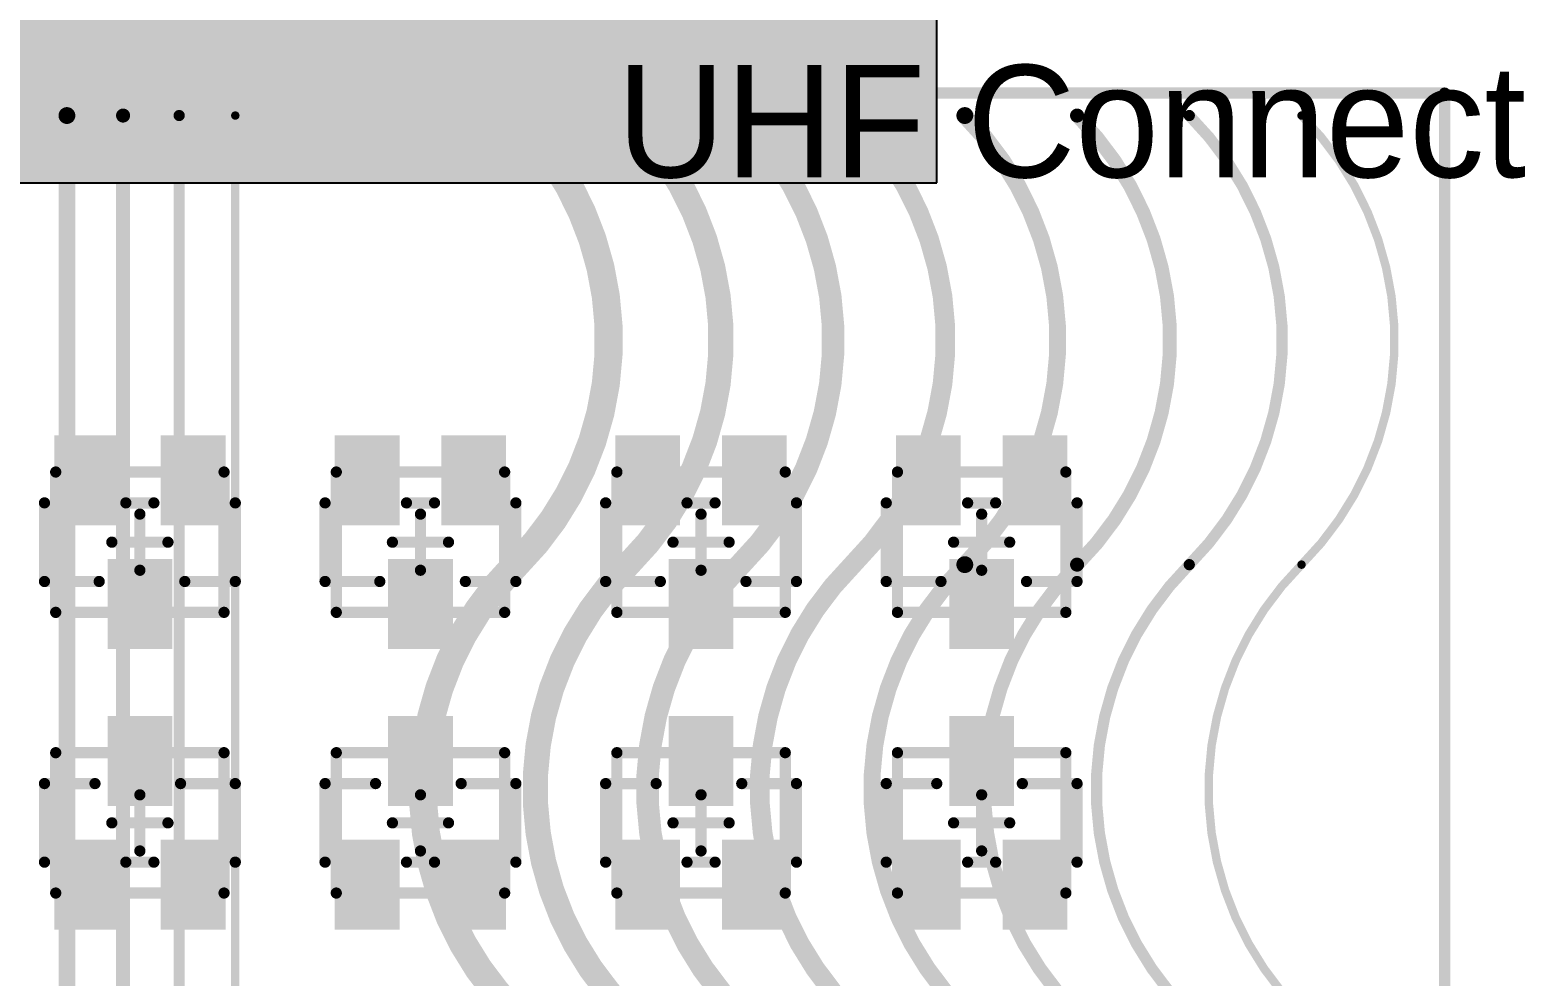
# Model space of a CAD drawing. Header units: millimetres. Extents: x 169 to 355, y 129 to 253.
# Drawn here: x 264.04 to 290.54, y 149.27 to 166.13 of the extents above; entities that cross this region are included whole.
import ezdxf

# ---------------------------------------------------------------- set-up
doc = ezdxf.new("R2010")
doc.units = ezdxf.units.MM
for name, color, linetype in [('BottomLayer', 5, 'Continuous'), ('BottomOverlay', 54, 'Continuous'), ('InternalPlane1', 76, 'Continuous'), ('Mechanical1', 6, 'Continuous'), ('Mechanical15', 56, 'Continuous'), ('TopLayer', 1, 'Continuous'), ('TopOverlay', 2, 'Continuous'), ('TopPaste', 8, 'Continuous'), ('TopSolder', 216, 'Continuous')]:
    doc.layers.add(name, color=color, linetype=linetype)

# ---------------------------------------------------------------- blocks, each defined once
blk = doc.blocks.new('SOT23_1463')
at = {"layer": 'Mechanical1', "const_width": 0.2}
for points in [[(-1.5, 1.25), (1.5, 1.25)], [(-1.5, -1.25), (-1.5, 1.25)], [(1.5, -1.25), (1.5, 1.25)], [(-1.5, -1.25), (1.5, -1.25)]]:
    blk.add_lwpolyline(points, dxfattribs=at)
at = {"layer": 'Mechanical1', "const_width": 0.1}
for points in [[(-1.55, 1.25, 1), (-1.45, 1.25, 1)], [(-1.55, 1.25, 1), (-1.45, 1.25, 1)], [(1.45, 1.25, 1), (1.55, 1.25, 1)], [(1.45, 1.25, 1), (1.55, 1.25, 1)], [(-1.55, -1.25, 1), (-1.45, -1.25, 1)], [(-1.55, -1.25, 1), (-1.45, -1.25, 1)], [(1.45, -1.25, 1), (1.55, -1.25, 1)], [(1.45, -1.25, 1), (1.55, -1.25, 1)]]:
    blk.add_lwpolyline(points, format="xyb", close=True, dxfattribs=at)
at = {"layer": 'Mechanical15', "const_width": 0.2}
for points in [[(-1.5, 1.25), (1.5, 1.25)], [(-1.5, -1.25), (-1.5, 1.25)], [(1.5, -1.25), (1.5, 1.25)], [(0, -0.5), (0, 0.5)], [(-0.5, 0), (0.5, 0)], [(-1.5, -1.25), (1.5, -1.25)]]:
    blk.add_lwpolyline(points, dxfattribs=at)
at = {"layer": 'Mechanical15', "const_width": 0.1}
for points in [[(-1.55, 1.25, 1), (-1.45, 1.25, 1)], [(-1.55, 1.25, 1), (-1.45, 1.25, 1)], [(1.45, 1.25, 1), (1.55, 1.25, 1)], [(1.45, 1.25, 1), (1.55, 1.25, 1)], [(-0.05, 0.5, 1), (0.05, 0.5, 1)], [(-0.55, 0, 1), (-0.45, 0, 1)], [(0.45, 0, 1), (0.55, 0, 1)], [(-0.05, -0.5, 1), (0.05, -0.5, 1)], [(-1.55, -1.25, 1), (-1.45, -1.25, 1)], [(-1.55, -1.25, 1), (-1.45, -1.25, 1)], [(1.45, -1.25, 1), (1.55, -1.25, 1)], [(1.45, -1.25, 1), (1.55, -1.25, 1)]]:
    blk.add_lwpolyline(points, format="xyb", close=True, dxfattribs=at)
at = {"layer": 'TopLayer'}
for points in [[(-0.475, 0.4), (0.475, 0.4), (-0.475, 1.8), (0.475, 1.8)], [(-1.425, -1.8), (-0.475, -1.8), (-1.425, -0.4), (-0.475, -0.4)], [(0.475, -1.8), (1.425, -1.8), (0.475, -0.4), (1.425, -0.4)]]:
    blk.add_solid(points, dxfattribs=at)
at = {"layer": 'TopOverlay', "const_width": 0.2}
for points in [[(-1.7, -0.7), (-1.7, 0.7)], [(-1.7, 0.7), (-0.8, 0.7)], [(0.725, 0.7), (1.7, 0.7)], [(1.7, -0.7), (1.7, 0.7)], [(-0.25, -0.7), (0.25, -0.7)]]:
    blk.add_lwpolyline(points, dxfattribs=at)
at = {"layer": 'TopOverlay', "const_width": 0.1}
for points in [[(-1.75, 0.7, 1), (-1.65, 0.7, 1)], [(-1.75, 0.7, 1), (-1.65, 0.7, 1)], [(-0.85, 0.7, 1), (-0.75, 0.7, 1)], [(0.675, 0.7, 1), (0.775, 0.7, 1)], [(1.65, 0.7, 1), (1.75, 0.7, 1)], [(1.65, 0.7, 1), (1.75, 0.7, 1)], [(-1.75, -0.7, 1), (-1.65, -0.7, 1)], [(-0.3, -0.7, 1), (-0.2, -0.7, 1)], [(0.2, -0.7, 1), (0.3, -0.7, 1)], [(1.65, -0.7, 1), (1.75, -0.7, 1)]]:
    blk.add_lwpolyline(points, format="xyb", close=True, dxfattribs=at)
at = {"layer": 'TopPaste'}
for points in [[(-0.475, 0.4), (0.475, 0.4), (-0.475, 1.8), (0.475, 1.8)], [(-1.425, -1.8), (-0.475, -1.8), (-1.425, -0.4), (-0.475, -0.4)], [(0.475, -1.8), (1.425, -1.8), (0.475, -0.4), (1.425, -0.4)]]:
    blk.add_solid(points, dxfattribs=at)
at = {"layer": 'TopSolder'}
for points in [[(-0.577, 0.298), (0.577, 0.298), (-0.577, 1.902), (0.577, 1.902)], [(-1.527, -1.902), (-0.373, -1.902), (-1.527, -0.298), (-0.373, -0.298)], [(0.373, -1.902), (1.527, -1.902), (0.373, -0.298), (1.527, -0.298)]]:
    blk.add_solid(points, dxfattribs=at)
blk = doc.blocks.new('SOT23_1464')
at = {"layer": 'Mechanical1', "const_width": 0.2}
for points in [[(-1.5, 1.25), (1.5, 1.25)], [(-1.5, -1.25), (-1.5, 1.25)], [(1.5, -1.25), (1.5, 1.25)], [(-1.5, -1.25), (1.5, -1.25)]]:
    blk.add_lwpolyline(points, dxfattribs=at)
at = {"layer": 'Mechanical1', "const_width": 0.1}
for points in [[(-1.55, 1.25, 1), (-1.45, 1.25, 1)], [(-1.55, 1.25, 1), (-1.45, 1.25, 1)], [(1.45, 1.25, 1), (1.55, 1.25, 1)], [(1.45, 1.25, 1), (1.55, 1.25, 1)], [(-1.55, -1.25, 1), (-1.45, -1.25, 1)], [(-1.55, -1.25, 1), (-1.45, -1.25, 1)], [(1.45, -1.25, 1), (1.55, -1.25, 1)], [(1.45, -1.25, 1), (1.55, -1.25, 1)]]:
    blk.add_lwpolyline(points, format="xyb", close=True, dxfattribs=at)
at = {"layer": 'Mechanical15', "const_width": 0.2}
for points in [[(-1.5, 1.25), (1.5, 1.25)], [(-1.5, -1.25), (-1.5, 1.25)], [(1.5, -1.25), (1.5, 1.25)], [(0, -0.5), (0, 0.5)], [(-0.5, 0), (0.5, 0)], [(-1.5, -1.25), (1.5, -1.25)]]:
    blk.add_lwpolyline(points, dxfattribs=at)
at = {"layer": 'Mechanical15', "const_width": 0.1}
for points in [[(-1.55, 1.25, 1), (-1.45, 1.25, 1)], [(-1.55, 1.25, 1), (-1.45, 1.25, 1)], [(1.45, 1.25, 1), (1.55, 1.25, 1)], [(1.45, 1.25, 1), (1.55, 1.25, 1)], [(-0.05, 0.5, 1), (0.05, 0.5, 1)], [(-0.55, 0, 1), (-0.45, 0, 1)], [(0.45, 0, 1), (0.55, 0, 1)], [(-0.05, -0.5, 1), (0.05, -0.5, 1)], [(-1.55, -1.25, 1), (-1.45, -1.25, 1)], [(-1.55, -1.25, 1), (-1.45, -1.25, 1)], [(1.45, -1.25, 1), (1.55, -1.25, 1)], [(1.45, -1.25, 1), (1.55, -1.25, 1)]]:
    blk.add_lwpolyline(points, format="xyb", close=True, dxfattribs=at)
at = {"layer": 'TopLayer'}
for points in [[(-0.475, 0.4), (0.475, 0.4), (-0.475, 1.8), (0.475, 1.8)], [(-1.425, -1.8), (-0.475, -1.8), (-1.425, -0.4), (-0.475, -0.4)], [(0.475, -1.8), (1.425, -1.8), (0.475, -0.4), (1.425, -0.4)]]:
    blk.add_solid(points, dxfattribs=at)
at = {"layer": 'TopOverlay', "const_width": 0.2}
for points in [[(-1.7, -0.7), (-1.7, 0.7)], [(-1.7, 0.7), (-0.8, 0.7)], [(0.725, 0.7), (1.7, 0.7)], [(1.7, -0.7), (1.7, 0.7)], [(-0.25, -0.7), (0.25, -0.7)]]:
    blk.add_lwpolyline(points, dxfattribs=at)
at = {"layer": 'TopOverlay', "const_width": 0.1}
for points in [[(-1.75, 0.7, 1), (-1.65, 0.7, 1)], [(-1.75, 0.7, 1), (-1.65, 0.7, 1)], [(-0.85, 0.7, 1), (-0.75, 0.7, 1)], [(0.675, 0.7, 1), (0.775, 0.7, 1)], [(1.65, 0.7, 1), (1.75, 0.7, 1)], [(1.65, 0.7, 1), (1.75, 0.7, 1)], [(-1.75, -0.7, 1), (-1.65, -0.7, 1)], [(-0.3, -0.7, 1), (-0.2, -0.7, 1)], [(0.2, -0.7, 1), (0.3, -0.7, 1)], [(1.65, -0.7, 1), (1.75, -0.7, 1)]]:
    blk.add_lwpolyline(points, format="xyb", close=True, dxfattribs=at)
at = {"layer": 'TopPaste'}
for points in [[(-0.475, 0.4), (0.475, 0.4), (-0.475, 1.8), (0.475, 1.8)], [(-1.425, -1.8), (-0.475, -1.8), (-1.425, -0.4), (-0.475, -0.4)], [(0.475, -1.8), (1.425, -1.8), (0.475, -0.4), (1.425, -0.4)]]:
    blk.add_solid(points, dxfattribs=at)
at = {"layer": 'TopSolder'}
for points in [[(-0.577, 0.298), (0.577, 0.298), (-0.577, 1.902), (0.577, 1.902)], [(-1.527, -1.902), (-0.373, -1.902), (-1.527, -0.298), (-0.373, -0.298)], [(0.373, -1.902), (1.527, -1.902), (0.373, -0.298), (1.527, -0.298)]]:
    blk.add_solid(points, dxfattribs=at)
blk = doc.blocks.new('SOT23_1465')
at = {"layer": 'Mechanical1', "const_width": 0.2}
for points in [[(-1.5, 1.25), (1.5, 1.25)], [(-1.5, -1.25), (-1.5, 1.25)], [(1.5, -1.25), (1.5, 1.25)], [(-1.5, -1.25), (1.5, -1.25)]]:
    blk.add_lwpolyline(points, dxfattribs=at)
at = {"layer": 'Mechanical1', "const_width": 0.1}
for points in [[(-1.55, 1.25, 1), (-1.45, 1.25, 1)], [(-1.55, 1.25, 1), (-1.45, 1.25, 1)], [(1.45, 1.25, 1), (1.55, 1.25, 1)], [(1.45, 1.25, 1), (1.55, 1.25, 1)], [(-1.55, -1.25, 1), (-1.45, -1.25, 1)], [(-1.55, -1.25, 1), (-1.45, -1.25, 1)], [(1.45, -1.25, 1), (1.55, -1.25, 1)], [(1.45, -1.25, 1), (1.55, -1.25, 1)]]:
    blk.add_lwpolyline(points, format="xyb", close=True, dxfattribs=at)
at = {"layer": 'Mechanical15', "const_width": 0.2}
for points in [[(-1.5, 1.25), (1.5, 1.25)], [(-1.5, -1.25), (-1.5, 1.25)], [(1.5, -1.25), (1.5, 1.25)], [(0, -0.5), (0, 0.5)], [(-0.5, 0), (0.5, 0)], [(-1.5, -1.25), (1.5, -1.25)]]:
    blk.add_lwpolyline(points, dxfattribs=at)
at = {"layer": 'Mechanical15', "const_width": 0.1}
for points in [[(-1.55, 1.25, 1), (-1.45, 1.25, 1)], [(-1.55, 1.25, 1), (-1.45, 1.25, 1)], [(1.45, 1.25, 1), (1.55, 1.25, 1)], [(1.45, 1.25, 1), (1.55, 1.25, 1)], [(-0.05, 0.5, 1), (0.05, 0.5, 1)], [(-0.55, 0, 1), (-0.45, 0, 1)], [(0.45, 0, 1), (0.55, 0, 1)], [(-0.05, -0.5, 1), (0.05, -0.5, 1)], [(-1.55, -1.25, 1), (-1.45, -1.25, 1)], [(-1.55, -1.25, 1), (-1.45, -1.25, 1)], [(1.45, -1.25, 1), (1.55, -1.25, 1)], [(1.45, -1.25, 1), (1.55, -1.25, 1)]]:
    blk.add_lwpolyline(points, format="xyb", close=True, dxfattribs=at)
at = {"layer": 'TopLayer'}
for points in [[(-0.475, 0.4), (0.475, 0.4), (-0.475, 1.8), (0.475, 1.8)], [(-1.425, -1.8), (-0.475, -1.8), (-1.425, -0.4), (-0.475, -0.4)], [(0.475, -1.8), (1.425, -1.8), (0.475, -0.4), (1.425, -0.4)]]:
    blk.add_solid(points, dxfattribs=at)
at = {"layer": 'TopOverlay', "const_width": 0.2}
for points in [[(-1.7, -0.7), (-1.7, 0.7)], [(-1.7, 0.7), (-0.8, 0.7)], [(0.725, 0.7), (1.7, 0.7)], [(1.7, -0.7), (1.7, 0.7)], [(-0.25, -0.7), (0.25, -0.7)]]:
    blk.add_lwpolyline(points, dxfattribs=at)
at = {"layer": 'TopOverlay', "const_width": 0.1}
for points in [[(-1.75, 0.7, 1), (-1.65, 0.7, 1)], [(-1.75, 0.7, 1), (-1.65, 0.7, 1)], [(-0.85, 0.7, 1), (-0.75, 0.7, 1)], [(0.675, 0.7, 1), (0.775, 0.7, 1)], [(1.65, 0.7, 1), (1.75, 0.7, 1)], [(1.65, 0.7, 1), (1.75, 0.7, 1)], [(-1.75, -0.7, 1), (-1.65, -0.7, 1)], [(-0.3, -0.7, 1), (-0.2, -0.7, 1)], [(0.2, -0.7, 1), (0.3, -0.7, 1)], [(1.65, -0.7, 1), (1.75, -0.7, 1)]]:
    blk.add_lwpolyline(points, format="xyb", close=True, dxfattribs=at)
at = {"layer": 'TopPaste'}
for points in [[(-0.475, 0.4), (0.475, 0.4), (-0.475, 1.8), (0.475, 1.8)], [(-1.425, -1.8), (-0.475, -1.8), (-1.425, -0.4), (-0.475, -0.4)], [(0.475, -1.8), (1.425, -1.8), (0.475, -0.4), (1.425, -0.4)]]:
    blk.add_solid(points, dxfattribs=at)
at = {"layer": 'TopSolder'}
for points in [[(-0.577, 0.298), (0.577, 0.298), (-0.577, 1.902), (0.577, 1.902)], [(-1.527, -1.902), (-0.373, -1.902), (-1.527, -0.298), (-0.373, -0.298)], [(0.373, -1.902), (1.527, -1.902), (0.373, -0.298), (1.527, -0.298)]]:
    blk.add_solid(points, dxfattribs=at)
blk = doc.blocks.new('SOT23_1466')
at = {"layer": 'Mechanical1', "const_width": 0.2}
for points in [[(-1.5, 1.25), (1.5, 1.25)], [(-1.5, -1.25), (-1.5, 1.25)], [(1.5, -1.25), (1.5, 1.25)], [(-1.5, -1.25), (1.5, -1.25)]]:
    blk.add_lwpolyline(points, dxfattribs=at)
at = {"layer": 'Mechanical1', "const_width": 0.1}
for points in [[(-1.55, 1.25, 1), (-1.45, 1.25, 1)], [(-1.55, 1.25, 1), (-1.45, 1.25, 1)], [(1.45, 1.25, 1), (1.55, 1.25, 1)], [(1.45, 1.25, 1), (1.55, 1.25, 1)], [(-1.55, -1.25, 1), (-1.45, -1.25, 1)], [(-1.55, -1.25, 1), (-1.45, -1.25, 1)], [(1.45, -1.25, 1), (1.55, -1.25, 1)], [(1.45, -1.25, 1), (1.55, -1.25, 1)]]:
    blk.add_lwpolyline(points, format="xyb", close=True, dxfattribs=at)
at = {"layer": 'Mechanical15', "const_width": 0.2}
for points in [[(-1.5, 1.25), (1.5, 1.25)], [(-1.5, -1.25), (-1.5, 1.25)], [(1.5, -1.25), (1.5, 1.25)], [(0, -0.5), (0, 0.5)], [(-0.5, 0), (0.5, 0)], [(-1.5, -1.25), (1.5, -1.25)]]:
    blk.add_lwpolyline(points, dxfattribs=at)
at = {"layer": 'Mechanical15', "const_width": 0.1}
for points in [[(-1.55, 1.25, 1), (-1.45, 1.25, 1)], [(-1.55, 1.25, 1), (-1.45, 1.25, 1)], [(1.45, 1.25, 1), (1.55, 1.25, 1)], [(1.45, 1.25, 1), (1.55, 1.25, 1)], [(-0.05, 0.5, 1), (0.05, 0.5, 1)], [(-0.55, 0, 1), (-0.45, 0, 1)], [(0.45, 0, 1), (0.55, 0, 1)], [(-0.05, -0.5, 1), (0.05, -0.5, 1)], [(-1.55, -1.25, 1), (-1.45, -1.25, 1)], [(-1.55, -1.25, 1), (-1.45, -1.25, 1)], [(1.45, -1.25, 1), (1.55, -1.25, 1)], [(1.45, -1.25, 1), (1.55, -1.25, 1)]]:
    blk.add_lwpolyline(points, format="xyb", close=True, dxfattribs=at)
at = {"layer": 'TopLayer'}
for points in [[(-0.475, 0.4), (0.475, 0.4), (-0.475, 1.8), (0.475, 1.8)], [(-1.425, -1.8), (-0.475, -1.8), (-1.425, -0.4), (-0.475, -0.4)], [(0.475, -1.8), (1.425, -1.8), (0.475, -0.4), (1.425, -0.4)]]:
    blk.add_solid(points, dxfattribs=at)
at = {"layer": 'TopOverlay', "const_width": 0.2}
for points in [[(-1.7, -0.7), (-1.7, 0.7)], [(-1.7, 0.7), (-0.8, 0.7)], [(0.725, 0.7), (1.7, 0.7)], [(1.7, -0.7), (1.7, 0.7)], [(-0.25, -0.7), (0.25, -0.7)]]:
    blk.add_lwpolyline(points, dxfattribs=at)
at = {"layer": 'TopOverlay', "const_width": 0.1}
for points in [[(-1.75, 0.7, 1), (-1.65, 0.7, 1)], [(-1.75, 0.7, 1), (-1.65, 0.7, 1)], [(-0.85, 0.7, 1), (-0.75, 0.7, 1)], [(0.675, 0.7, 1), (0.775, 0.7, 1)], [(1.65, 0.7, 1), (1.75, 0.7, 1)], [(1.65, 0.7, 1), (1.75, 0.7, 1)], [(-1.75, -0.7, 1), (-1.65, -0.7, 1)], [(-0.3, -0.7, 1), (-0.2, -0.7, 1)], [(0.2, -0.7, 1), (0.3, -0.7, 1)], [(1.65, -0.7, 1), (1.75, -0.7, 1)]]:
    blk.add_lwpolyline(points, format="xyb", close=True, dxfattribs=at)
at = {"layer": 'TopPaste'}
for points in [[(-0.475, 0.4), (0.475, 0.4), (-0.475, 1.8), (0.475, 1.8)], [(-1.425, -1.8), (-0.475, -1.8), (-1.425, -0.4), (-0.475, -0.4)], [(0.475, -1.8), (1.425, -1.8), (0.475, -0.4), (1.425, -0.4)]]:
    blk.add_solid(points, dxfattribs=at)
at = {"layer": 'TopSolder'}
for points in [[(-0.577, 0.298), (0.577, 0.298), (-0.577, 1.902), (0.577, 1.902)], [(-1.527, -1.902), (-0.373, -1.902), (-1.527, -0.298), (-0.373, -0.298)], [(0.373, -1.902), (1.527, -1.902), (0.373, -0.298), (1.527, -0.298)]]:
    blk.add_solid(points, dxfattribs=at)
blk = doc.blocks.new('SOT23_1467')
at = {"layer": 'Mechanical1', "const_width": 0.2}
for points in [[(1.5, 1.25), (-1.5, 1.25)], [(-1.5, 1.25), (-1.5, -1.25)], [(1.5, 1.25), (1.5, -1.25)], [(1.5, -1.25), (-1.5, -1.25)]]:
    blk.add_lwpolyline(points, dxfattribs=at)
at = {"layer": 'Mechanical1', "const_width": 0.1}
for points in [[(-1.55, 1.25, 1), (-1.45, 1.25, 1)], [(-1.55, 1.25, 1), (-1.45, 1.25, 1)], [(1.45, 1.25, 1), (1.55, 1.25, 1)], [(1.45, 1.25, 1), (1.55, 1.25, 1)], [(-1.55, -1.25, 1), (-1.45, -1.25, 1)], [(-1.55, -1.25, 1), (-1.45, -1.25, 1)], [(1.45, -1.25, 1), (1.55, -1.25, 1)], [(1.45, -1.25, 1), (1.55, -1.25, 1)]]:
    blk.add_lwpolyline(points, format="xyb", close=True, dxfattribs=at)
at = {"layer": 'Mechanical15', "const_width": 0.2}
for points in [[(1.5, 1.25), (-1.5, 1.25)], [(-1.5, 1.25), (-1.5, -1.25)], [(1.5, 1.25), (1.5, -1.25)], [(0, 0.5), (0, -0.5)], [(0.5, 0), (-0.5, 0)], [(1.5, -1.25), (-1.5, -1.25)]]:
    blk.add_lwpolyline(points, dxfattribs=at)
at = {"layer": 'Mechanical15', "const_width": 0.1}
for points in [[(-1.55, 1.25, 1), (-1.45, 1.25, 1)], [(-1.55, 1.25, 1), (-1.45, 1.25, 1)], [(1.45, 1.25, 1), (1.55, 1.25, 1)], [(1.45, 1.25, 1), (1.55, 1.25, 1)], [(-0.05, 0.5, 1), (0.05, 0.5, 1)], [(-0.55, 0, 1), (-0.45, 0, 1)], [(0.45, 0, 1), (0.55, 0, 1)], [(-0.05, -0.5, 1), (0.05, -0.5, 1)], [(-1.55, -1.25, 1), (-1.45, -1.25, 1)], [(-1.55, -1.25, 1), (-1.45, -1.25, 1)], [(1.45, -1.25, 1), (1.55, -1.25, 1)], [(1.45, -1.25, 1), (1.55, -1.25, 1)]]:
    blk.add_lwpolyline(points, format="xyb", close=True, dxfattribs=at)
at = {"layer": 'TopLayer'}
for points in [[(-0.475, 0.4), (0.475, 0.4), (-0.475, 1.8), (0.475, 1.8)], [(-1.425, -1.8), (-0.475, -1.8), (-1.425, -0.4), (-0.475, -0.4)], [(0.475, -1.8), (1.425, -1.8), (0.475, -0.4), (1.425, -0.4)]]:
    blk.add_solid(points, dxfattribs=at)
at = {"layer": 'TopOverlay', "const_width": 0.2}
for points in [[(-1.7, 0.7), (-1.7, -0.7)], [(-0.8, 0.7), (-1.7, 0.7)], [(1.7, 0.7), (0.725, 0.7)], [(1.7, 0.7), (1.7, -0.7)], [(0.25, -0.7), (-0.25, -0.7)]]:
    blk.add_lwpolyline(points, dxfattribs=at)
at = {"layer": 'TopOverlay', "const_width": 0.1}
for points in [[(-1.75, 0.7, 1), (-1.65, 0.7, 1)], [(-1.75, 0.7, 1), (-1.65, 0.7, 1)], [(-0.85, 0.7, 1), (-0.75, 0.7, 1)], [(0.675, 0.7, 1), (0.775, 0.7, 1)], [(1.65, 0.7, 1), (1.75, 0.7, 1)], [(1.65, 0.7, 1), (1.75, 0.7, 1)], [(-1.75, -0.7, 1), (-1.65, -0.7, 1)], [(-0.3, -0.7, 1), (-0.2, -0.7, 1)], [(0.2, -0.7, 1), (0.3, -0.7, 1)], [(1.65, -0.7, 1), (1.75, -0.7, 1)]]:
    blk.add_lwpolyline(points, format="xyb", close=True, dxfattribs=at)
at = {"layer": 'TopPaste'}
for points in [[(-0.475, 0.4), (0.475, 0.4), (-0.475, 1.8), (0.475, 1.8)], [(-1.425, -1.8), (-0.475, -1.8), (-1.425, -0.4), (-0.475, -0.4)], [(0.475, -1.8), (1.425, -1.8), (0.475, -0.4), (1.425, -0.4)]]:
    blk.add_solid(points, dxfattribs=at)
at = {"layer": 'TopSolder'}
for points in [[(-0.577, 0.298), (0.577, 0.298), (-0.577, 1.902), (0.577, 1.902)], [(-1.527, -1.902), (-0.373, -1.902), (-1.527, -0.298), (-0.373, -0.298)], [(0.373, -1.902), (1.527, -1.902), (0.373, -0.298), (1.527, -0.298)]]:
    blk.add_solid(points, dxfattribs=at)
blk = doc.blocks.new('SOT23_1468')
at = {"layer": 'Mechanical1', "const_width": 0.2}
for points in [[(1.5, 1.25), (-1.5, 1.25)], [(-1.5, 1.25), (-1.5, -1.25)], [(1.5, 1.25), (1.5, -1.25)], [(1.5, -1.25), (-1.5, -1.25)]]:
    blk.add_lwpolyline(points, dxfattribs=at)
at = {"layer": 'Mechanical1', "const_width": 0.1}
for points in [[(-1.55, 1.25, 1), (-1.45, 1.25, 1)], [(-1.55, 1.25, 1), (-1.45, 1.25, 1)], [(1.45, 1.25, 1), (1.55, 1.25, 1)], [(1.45, 1.25, 1), (1.55, 1.25, 1)], [(-1.55, -1.25, 1), (-1.45, -1.25, 1)], [(-1.55, -1.25, 1), (-1.45, -1.25, 1)], [(1.45, -1.25, 1), (1.55, -1.25, 1)], [(1.45, -1.25, 1), (1.55, -1.25, 1)]]:
    blk.add_lwpolyline(points, format="xyb", close=True, dxfattribs=at)
at = {"layer": 'Mechanical15', "const_width": 0.2}
for points in [[(1.5, 1.25), (-1.5, 1.25)], [(-1.5, 1.25), (-1.5, -1.25)], [(1.5, 1.25), (1.5, -1.25)], [(0, 0.5), (0, -0.5)], [(0.5, 0), (-0.5, 0)], [(1.5, -1.25), (-1.5, -1.25)]]:
    blk.add_lwpolyline(points, dxfattribs=at)
at = {"layer": 'Mechanical15', "const_width": 0.1}
for points in [[(-1.55, 1.25, 1), (-1.45, 1.25, 1)], [(-1.55, 1.25, 1), (-1.45, 1.25, 1)], [(1.45, 1.25, 1), (1.55, 1.25, 1)], [(1.45, 1.25, 1), (1.55, 1.25, 1)], [(-0.05, 0.5, 1), (0.05, 0.5, 1)], [(-0.55, 0, 1), (-0.45, 0, 1)], [(0.45, 0, 1), (0.55, 0, 1)], [(-0.05, -0.5, 1), (0.05, -0.5, 1)], [(-1.55, -1.25, 1), (-1.45, -1.25, 1)], [(-1.55, -1.25, 1), (-1.45, -1.25, 1)], [(1.45, -1.25, 1), (1.55, -1.25, 1)], [(1.45, -1.25, 1), (1.55, -1.25, 1)]]:
    blk.add_lwpolyline(points, format="xyb", close=True, dxfattribs=at)
at = {"layer": 'TopLayer'}
for points in [[(-0.475, 0.4), (0.475, 0.4), (-0.475, 1.8), (0.475, 1.8)], [(-1.425, -1.8), (-0.475, -1.8), (-1.425, -0.4), (-0.475, -0.4)], [(0.475, -1.8), (1.425, -1.8), (0.475, -0.4), (1.425, -0.4)]]:
    blk.add_solid(points, dxfattribs=at)
at = {"layer": 'TopOverlay', "const_width": 0.2}
for points in [[(-1.7, 0.7), (-1.7, -0.7)], [(-0.8, 0.7), (-1.7, 0.7)], [(1.7, 0.7), (0.725, 0.7)], [(1.7, 0.7), (1.7, -0.7)], [(0.25, -0.7), (-0.25, -0.7)]]:
    blk.add_lwpolyline(points, dxfattribs=at)
at = {"layer": 'TopOverlay', "const_width": 0.1}
for points in [[(-1.75, 0.7, 1), (-1.65, 0.7, 1)], [(-1.75, 0.7, 1), (-1.65, 0.7, 1)], [(-0.85, 0.7, 1), (-0.75, 0.7, 1)], [(0.675, 0.7, 1), (0.775, 0.7, 1)], [(1.65, 0.7, 1), (1.75, 0.7, 1)], [(1.65, 0.7, 1), (1.75, 0.7, 1)], [(-1.75, -0.7, 1), (-1.65, -0.7, 1)], [(-0.3, -0.7, 1), (-0.2, -0.7, 1)], [(0.2, -0.7, 1), (0.3, -0.7, 1)], [(1.65, -0.7, 1), (1.75, -0.7, 1)]]:
    blk.add_lwpolyline(points, format="xyb", close=True, dxfattribs=at)
at = {"layer": 'TopPaste'}
for points in [[(-0.475, 0.4), (0.475, 0.4), (-0.475, 1.8), (0.475, 1.8)], [(-1.425, -1.8), (-0.475, -1.8), (-1.425, -0.4), (-0.475, -0.4)], [(0.475, -1.8), (1.425, -1.8), (0.475, -0.4), (1.425, -0.4)]]:
    blk.add_solid(points, dxfattribs=at)
at = {"layer": 'TopSolder'}
for points in [[(-0.577, 0.298), (0.577, 0.298), (-0.577, 1.902), (0.577, 1.902)], [(-1.527, -1.902), (-0.373, -1.902), (-1.527, -0.298), (-0.373, -0.298)], [(0.373, -1.902), (1.527, -1.902), (0.373, -0.298), (1.527, -0.298)]]:
    blk.add_solid(points, dxfattribs=at)
blk = doc.blocks.new('SOT23_1469')
at = {"layer": 'Mechanical1', "const_width": 0.2}
for points in [[(1.5, 1.25), (-1.5, 1.25)], [(-1.5, 1.25), (-1.5, -1.25)], [(1.5, 1.25), (1.5, -1.25)], [(1.5, -1.25), (-1.5, -1.25)]]:
    blk.add_lwpolyline(points, dxfattribs=at)
at = {"layer": 'Mechanical1', "const_width": 0.1}
for points in [[(-1.55, 1.25, 1), (-1.45, 1.25, 1)], [(-1.55, 1.25, 1), (-1.45, 1.25, 1)], [(1.45, 1.25, 1), (1.55, 1.25, 1)], [(1.45, 1.25, 1), (1.55, 1.25, 1)], [(-1.55, -1.25, 1), (-1.45, -1.25, 1)], [(-1.55, -1.25, 1), (-1.45, -1.25, 1)], [(1.45, -1.25, 1), (1.55, -1.25, 1)], [(1.45, -1.25, 1), (1.55, -1.25, 1)]]:
    blk.add_lwpolyline(points, format="xyb", close=True, dxfattribs=at)
at = {"layer": 'Mechanical15', "const_width": 0.2}
for points in [[(1.5, 1.25), (-1.5, 1.25)], [(-1.5, 1.25), (-1.5, -1.25)], [(1.5, 1.25), (1.5, -1.25)], [(0, 0.5), (0, -0.5)], [(0.5, 0), (-0.5, 0)], [(1.5, -1.25), (-1.5, -1.25)]]:
    blk.add_lwpolyline(points, dxfattribs=at)
at = {"layer": 'Mechanical15', "const_width": 0.1}
for points in [[(-1.55, 1.25, 1), (-1.45, 1.25, 1)], [(-1.55, 1.25, 1), (-1.45, 1.25, 1)], [(1.45, 1.25, 1), (1.55, 1.25, 1)], [(1.45, 1.25, 1), (1.55, 1.25, 1)], [(-0.05, 0.5, 1), (0.05, 0.5, 1)], [(-0.55, 0, 1), (-0.45, 0, 1)], [(0.45, 0, 1), (0.55, 0, 1)], [(-0.05, -0.5, 1), (0.05, -0.5, 1)], [(-1.55, -1.25, 1), (-1.45, -1.25, 1)], [(-1.55, -1.25, 1), (-1.45, -1.25, 1)], [(1.45, -1.25, 1), (1.55, -1.25, 1)], [(1.45, -1.25, 1), (1.55, -1.25, 1)]]:
    blk.add_lwpolyline(points, format="xyb", close=True, dxfattribs=at)
at = {"layer": 'TopLayer'}
for points in [[(-0.475, 0.4), (0.475, 0.4), (-0.475, 1.8), (0.475, 1.8)], [(-1.425, -1.8), (-0.475, -1.8), (-1.425, -0.4), (-0.475, -0.4)], [(0.475, -1.8), (1.425, -1.8), (0.475, -0.4), (1.425, -0.4)]]:
    blk.add_solid(points, dxfattribs=at)
at = {"layer": 'TopOverlay', "const_width": 0.2}
for points in [[(-1.7, 0.7), (-1.7, -0.7)], [(-0.8, 0.7), (-1.7, 0.7)], [(1.7, 0.7), (0.725, 0.7)], [(1.7, 0.7), (1.7, -0.7)], [(0.25, -0.7), (-0.25, -0.7)]]:
    blk.add_lwpolyline(points, dxfattribs=at)
at = {"layer": 'TopOverlay', "const_width": 0.1}
for points in [[(-1.75, 0.7, 1), (-1.65, 0.7, 1)], [(-1.75, 0.7, 1), (-1.65, 0.7, 1)], [(-0.85, 0.7, 1), (-0.75, 0.7, 1)], [(0.675, 0.7, 1), (0.775, 0.7, 1)], [(1.65, 0.7, 1), (1.75, 0.7, 1)], [(1.65, 0.7, 1), (1.75, 0.7, 1)], [(-1.75, -0.7, 1), (-1.65, -0.7, 1)], [(-0.3, -0.7, 1), (-0.2, -0.7, 1)], [(0.2, -0.7, 1), (0.3, -0.7, 1)], [(1.65, -0.7, 1), (1.75, -0.7, 1)]]:
    blk.add_lwpolyline(points, format="xyb", close=True, dxfattribs=at)
at = {"layer": 'TopPaste'}
for points in [[(-0.475, 0.4), (0.475, 0.4), (-0.475, 1.8), (0.475, 1.8)], [(-1.425, -1.8), (-0.475, -1.8), (-1.425, -0.4), (-0.475, -0.4)], [(0.475, -1.8), (1.425, -1.8), (0.475, -0.4), (1.425, -0.4)]]:
    blk.add_solid(points, dxfattribs=at)
at = {"layer": 'TopSolder'}
for points in [[(-0.577, 0.298), (0.577, 0.298), (-0.577, 1.902), (0.577, 1.902)], [(-1.527, -1.902), (-0.373, -1.902), (-1.527, -0.298), (-0.373, -0.298)], [(0.373, -1.902), (1.527, -1.902), (0.373, -0.298), (1.527, -0.298)]]:
    blk.add_solid(points, dxfattribs=at)
blk = doc.blocks.new('SOT23_1470')
at = {"layer": 'Mechanical1', "const_width": 0.2}
for points in [[(1.5, 1.25), (-1.5, 1.25)], [(-1.5, 1.25), (-1.5, -1.25)], [(1.5, 1.25), (1.5, -1.25)], [(1.5, -1.25), (-1.5, -1.25)]]:
    blk.add_lwpolyline(points, dxfattribs=at)
at = {"layer": 'Mechanical1', "const_width": 0.1}
for points in [[(-1.55, 1.25, 1), (-1.45, 1.25, 1)], [(-1.55, 1.25, 1), (-1.45, 1.25, 1)], [(1.45, 1.25, 1), (1.55, 1.25, 1)], [(1.45, 1.25, 1), (1.55, 1.25, 1)], [(-1.55, -1.25, 1), (-1.45, -1.25, 1)], [(-1.55, -1.25, 1), (-1.45, -1.25, 1)], [(1.45, -1.25, 1), (1.55, -1.25, 1)], [(1.45, -1.25, 1), (1.55, -1.25, 1)]]:
    blk.add_lwpolyline(points, format="xyb", close=True, dxfattribs=at)
at = {"layer": 'Mechanical15', "const_width": 0.2}
for points in [[(1.5, 1.25), (-1.5, 1.25)], [(-1.5, 1.25), (-1.5, -1.25)], [(1.5, 1.25), (1.5, -1.25)], [(0, 0.5), (0, -0.5)], [(0.5, 0), (-0.5, 0)], [(1.5, -1.25), (-1.5, -1.25)]]:
    blk.add_lwpolyline(points, dxfattribs=at)
at = {"layer": 'Mechanical15', "const_width": 0.1}
for points in [[(-1.55, 1.25, 1), (-1.45, 1.25, 1)], [(-1.55, 1.25, 1), (-1.45, 1.25, 1)], [(1.45, 1.25, 1), (1.55, 1.25, 1)], [(1.45, 1.25, 1), (1.55, 1.25, 1)], [(-0.05, 0.5, 1), (0.05, 0.5, 1)], [(-0.55, 0, 1), (-0.45, 0, 1)], [(0.45, 0, 1), (0.55, 0, 1)], [(-0.05, -0.5, 1), (0.05, -0.5, 1)], [(-1.55, -1.25, 1), (-1.45, -1.25, 1)], [(-1.55, -1.25, 1), (-1.45, -1.25, 1)], [(1.45, -1.25, 1), (1.55, -1.25, 1)], [(1.45, -1.25, 1), (1.55, -1.25, 1)]]:
    blk.add_lwpolyline(points, format="xyb", close=True, dxfattribs=at)
at = {"layer": 'TopLayer'}
for points in [[(-0.475, 0.4), (0.475, 0.4), (-0.475, 1.8), (0.475, 1.8)], [(-1.425, -1.8), (-0.475, -1.8), (-1.425, -0.4), (-0.475, -0.4)], [(0.475, -1.8), (1.425, -1.8), (0.475, -0.4), (1.425, -0.4)]]:
    blk.add_solid(points, dxfattribs=at)
at = {"layer": 'TopOverlay', "const_width": 0.2}
for points in [[(-1.7, 0.7), (-1.7, -0.7)], [(-0.8, 0.7), (-1.7, 0.7)], [(1.7, 0.7), (0.725, 0.7)], [(1.7, 0.7), (1.7, -0.7)], [(0.25, -0.7), (-0.25, -0.7)]]:
    blk.add_lwpolyline(points, dxfattribs=at)
at = {"layer": 'TopOverlay', "const_width": 0.1}
for points in [[(-1.75, 0.7, 1), (-1.65, 0.7, 1)], [(-1.75, 0.7, 1), (-1.65, 0.7, 1)], [(-0.85, 0.7, 1), (-0.75, 0.7, 1)], [(0.675, 0.7, 1), (0.775, 0.7, 1)], [(1.65, 0.7, 1), (1.75, 0.7, 1)], [(1.65, 0.7, 1), (1.75, 0.7, 1)], [(-1.75, -0.7, 1), (-1.65, -0.7, 1)], [(-0.3, -0.7, 1), (-0.2, -0.7, 1)], [(0.2, -0.7, 1), (0.3, -0.7, 1)], [(1.65, -0.7, 1), (1.75, -0.7, 1)]]:
    blk.add_lwpolyline(points, format="xyb", close=True, dxfattribs=at)
at = {"layer": 'TopPaste'}
for points in [[(-0.475, 0.4), (0.475, 0.4), (-0.475, 1.8), (0.475, 1.8)], [(-1.425, -1.8), (-0.475, -1.8), (-1.425, -0.4), (-0.475, -0.4)], [(0.475, -1.8), (1.425, -1.8), (0.475, -0.4), (1.425, -0.4)]]:
    blk.add_solid(points, dxfattribs=at)
at = {"layer": 'TopSolder'}
for points in [[(-0.577, 0.298), (0.577, 0.298), (-0.577, 1.902), (0.577, 1.902)], [(-1.527, -1.902), (-0.373, -1.902), (-1.527, -0.298), (-0.373, -0.298)], [(0.373, -1.902), (1.527, -1.902), (0.373, -0.298), (1.527, -0.298)]]:
    blk.add_solid(points, dxfattribs=at)

msp = doc.modelspace()

# ---------------------------------------------------------------- linework, layer by layer
at = {"layer": 'BottomLayer'}
for points, const_width in [([(264.7, 140.6), (264.7, 164.6)], 0.3), ([(265.7, 140.6), (265.7, 164.6)], 0.25), ([(266.7, 140.6), (266.7, 164.6)], 0.2), ([(267.7, 140.6), (267.7, 164.6)], 0.15)]:
    msp.add_lwpolyline(points, dxfattribs=dict(at, const_width=const_width))
for points, const_width in [([(264.625, 164.6, 1), (264.775, 164.6, 1)], 0.15), ([(265.638, 164.6, 1), (265.763, 164.6, 1)], 0.125), ([(266.65, 164.6, 1), (266.75, 164.6, 1)], 0.1), ([(267.663, 164.6, 1), (267.738, 164.6, 1)], 0.075), ([(272.575, 164.6, 1), (272.825, 164.6, 1)], 0.25), ([(274.588, 164.6, 1), (274.813, 164.6, 1)], 0.225), ([(276.6, 164.6, 1), (276.8, 164.6, 1)], 0.2), ([(278.613, 164.6, 1), (278.788, 164.6, 1)], 0.175), ([(280.625, 164.6, 1), (280.775, 164.6, 1)], 0.15), ([(282.638, 164.6, 1), (282.763, 164.6, 1)], 0.125), ([(284.65, 164.6, 1), (284.75, 164.6, 1)], 0.1), ([(286.663, 164.6, 1), (286.738, 164.6, 1)], 0.075), ([(272.575, 156.6, 1), (272.825, 156.6, 1)], 0.25), ([(272.575, 156.6, 1), (272.825, 156.6, 1)], 0.25), ([(274.588, 156.6, 1), (274.813, 156.6, 1)], 0.225), ([(274.588, 156.6, 1), (274.813, 156.6, 1)], 0.225), ([(276.6, 156.6, 1), (276.8, 156.6, 1)], 0.2), ([(276.6, 156.6, 1), (276.8, 156.6, 1)], 0.2), ([(278.613, 156.6, 1), (278.788, 156.6, 1)], 0.175), ([(278.613, 156.6, 1), (278.788, 156.6, 1)], 0.175), ([(280.625, 156.6, 1), (280.775, 156.6, 1)], 0.15), ([(280.625, 156.6, 1), (280.775, 156.6, 1)], 0.15), ([(282.638, 156.6, 1), (282.763, 156.6, 1)], 0.125), ([(282.638, 156.6, 1), (282.763, 156.6, 1)], 0.125), ([(284.65, 156.6, 1), (284.75, 156.6, 1)], 0.1), ([(284.65, 156.6, 1), (284.75, 156.6, 1)], 0.1), ([(286.663, 156.6, 1), (286.738, 156.6, 1)], 0.075), ([(286.663, 156.6, 1), (286.738, 156.6, 1)], 0.075)]:
    msp.add_lwpolyline(points, format="xyb", close=True, dxfattribs=dict(at, const_width=const_width))
for points, const_width in [([(272.7, 164.6, -0.414214), (272.7, 156.6)], 0.5), ([(274.7, 164.6, -0.414214), (274.7, 156.6)], 0.45), ([(276.7, 164.6, -0.414214), (276.7, 156.6)], 0.4), ([(278.7, 164.6, -0.414214), (278.7, 156.6)], 0.35), ([(280.7, 164.6, -0.414214), (280.7, 156.6)], 0.3), ([(282.7, 164.6, -0.414214), (282.7, 156.6)], 0.25), ([(284.7, 164.6, -0.414214), (284.7, 156.6)], 0.2), ([(286.7, 164.6, -0.414214), (286.7, 156.6)], 0.15), ([(272.7, 148.6, -0.414214), (272.7, 156.6)], 0.5), ([(274.7, 148.6, -0.414214), (274.7, 156.6)], 0.45), ([(276.7, 148.6, -0.414214), (276.7, 156.6)], 0.4), ([(278.7, 148.6, -0.414214), (278.7, 156.6)], 0.35), ([(280.7, 148.6, -0.414214), (280.7, 156.6)], 0.3), ([(282.7, 148.6, -0.414214), (282.7, 156.6)], 0.25), ([(284.7, 148.6, -0.414214), (284.7, 156.6)], 0.2), ([(286.7, 148.6, -0.414214), (286.7, 156.6)], 0.15)]:
    msp.add_lwpolyline(points, format="xyb", dxfattribs=dict(at, const_width=const_width))
at = {"layer": 'BottomOverlay', "const_width": 0.2}
for points in [[(242, 165), (289.25, 165)], [(289.25, 137), (289.25, 165)]]:
    msp.add_lwpolyline(points, dxfattribs=at)
at = {"layer": 'BottomOverlay', "const_width": 0.1}
msp.add_lwpolyline([(289.2, 165, 1), (289.3, 165, 1)], format="xyb", close=True, dxfattribs=at)
msp.add_lwpolyline([(289.2, 165, 1), (289.3, 165, 1)], format="xyb", close=True, dxfattribs=at)
at = {"layer": 'InternalPlane1'}
for p, q in [((280.2, 163.4), (280.2, 205.9)), ((236.25, 163.4), (280.2, 163.4))]:
    msp.add_line(p, q, dxfattribs=at)
for points in [[(267.975, 163.4), (280.2, 163.4), (267.975, 205.9), (280.2, 205.9)], [(194.35, 163.4), (268.025, 163.4), (194.35, 190.625), (268.025, 190.625)]]:
    msp.add_solid(points, dxfattribs=at)

# ---------------------------------------------------------------- block references
at = {"rotation": 180}
for name, p in [('SOT23_1467', (266, 157)), ('SOT23_1468', (271, 157)), ('SOT23_1469', (276, 157)), ('SOT23_1470', (281, 157))]:
    msp.add_blockref(name, p, dxfattribs=at)
for name, p in [('SOT23_1466', (266, 152)), ('SOT23_1465', (271, 152)), ('SOT23_1464', (276, 152)), ('SOT23_1463', (281, 152))]:
    msp.add_blockref(name, p)

# ---------------------------------------------------------------- texts
at = {"layer": 'TopLayer'}
msp.add_text('UHF Connector', height=2, dxfattribs=at).set_placement((274.5, 163.5))
at = {"layer": 'TopSolder'}
msp.add_text('UHF Connector', height=2, dxfattribs=at).set_placement((274.5, 163.5))

doc.saveas('drawing.dxf')
